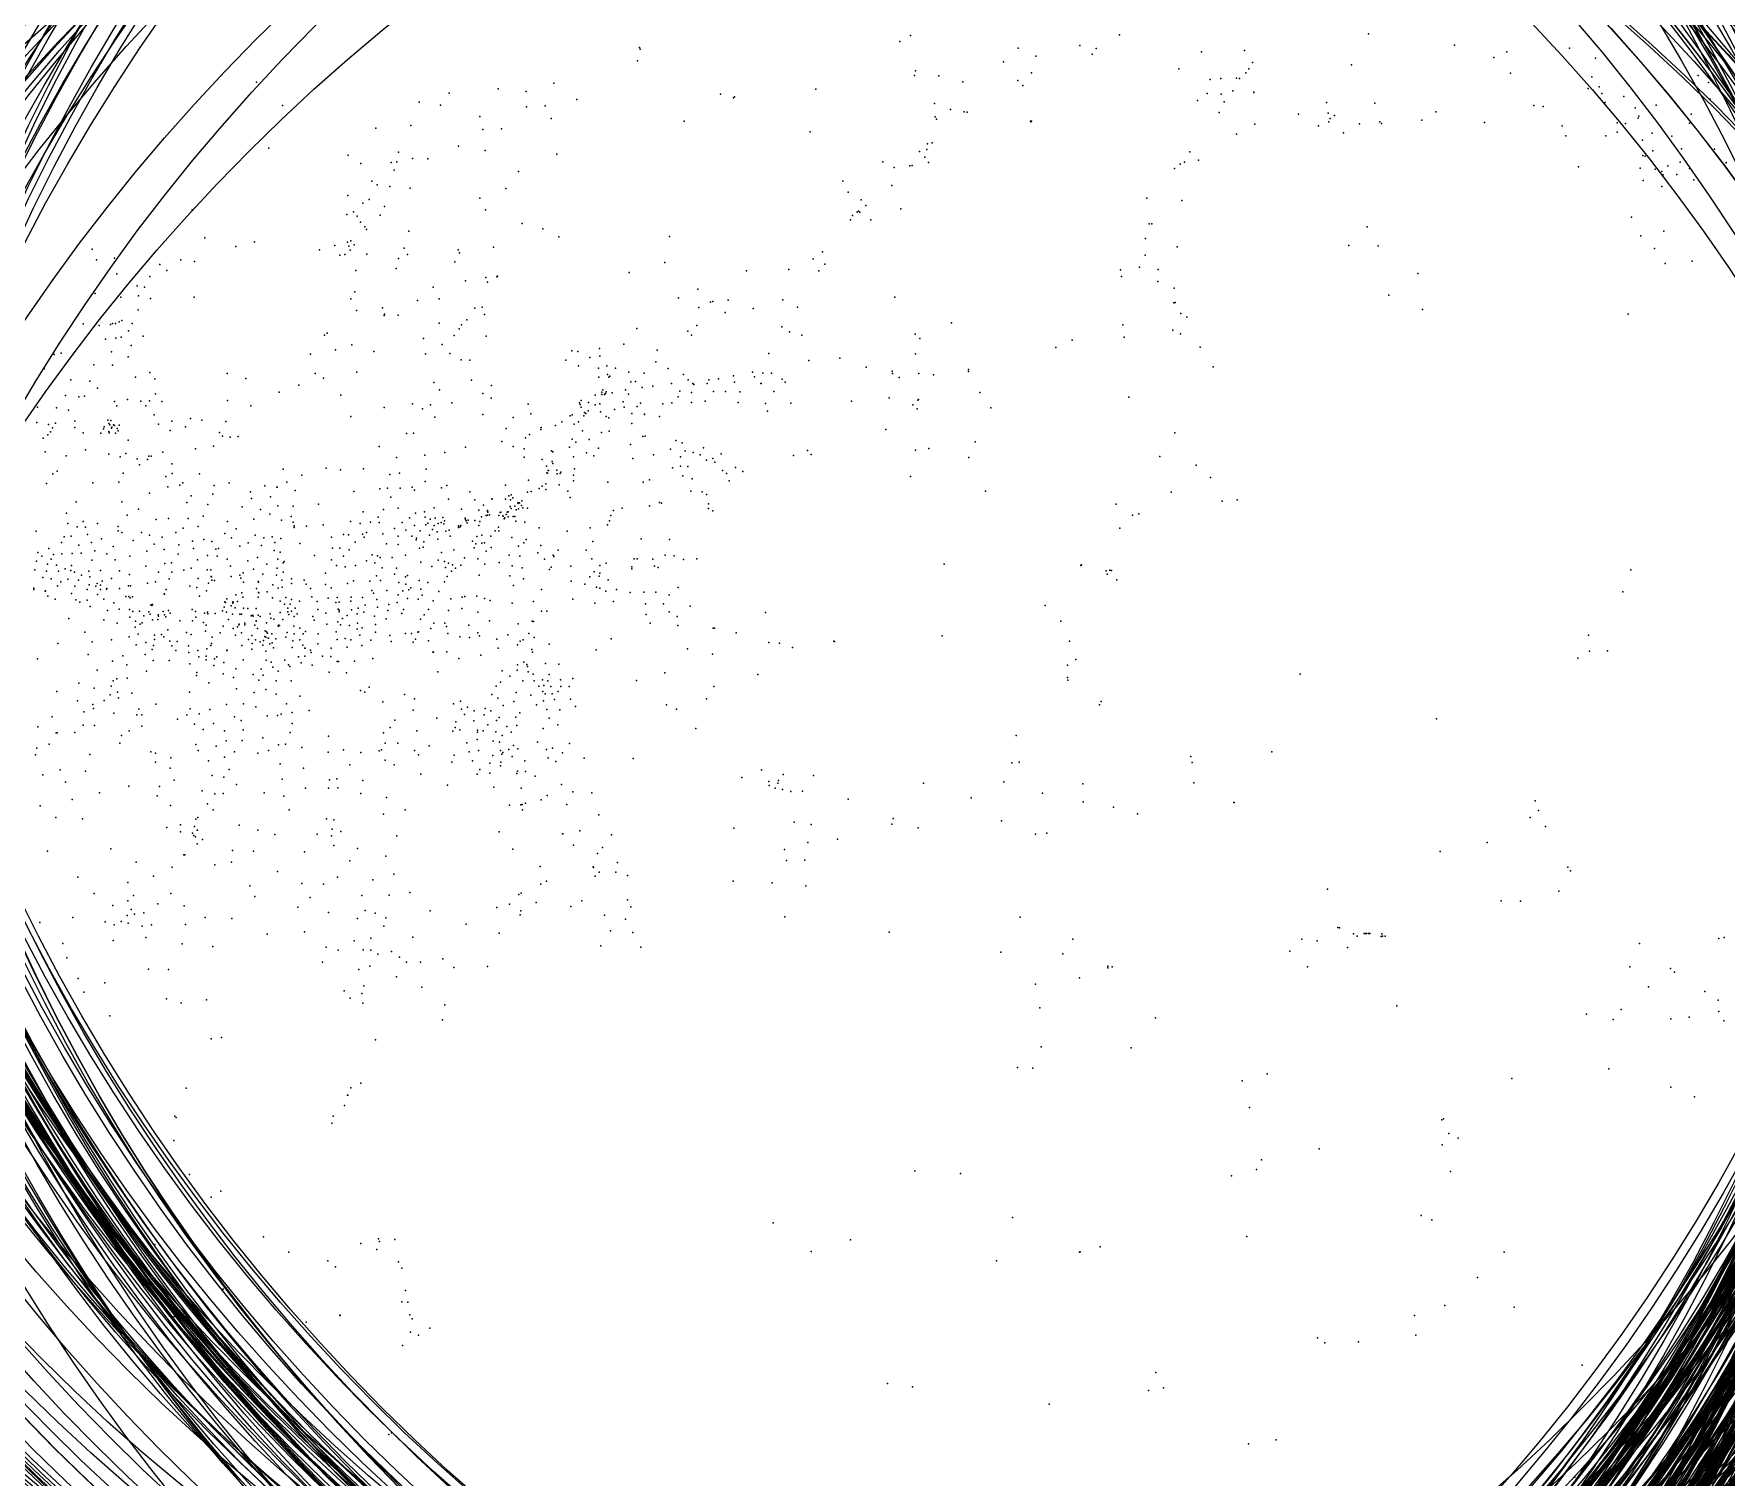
# Model space of a CAD drawing. Header units: inches. Extents: x 34.86 to 36.9, y 37.72 to 39.43.
# Drawn here: x 35.4264 to 35.8776, y 38.4952 to 38.8801 of the extents above; entities that cross this region are included whole.
import ezdxf

# ---------------------------------------------------------------- set-up
doc = ezdxf.new("R2010")
doc.units = ezdxf.units.IN
doc.header["$MEASUREMENT"] = 0
doc.header["$PDMODE"] = 96
doc.layers.add('TRAFOBINATIP', color=10, linetype='Continuous')

msp = doc.modelspace()

# ---------------------------------------------------------------- linework, layer by layer
at = {"layer": 'TRAFOBINATIP', "color": 1}
for p in [(35.65724, 38.87808), (35.66011, 38.87969), (35.73164, 38.87084), (35.8702, 38.86903), (35.69012, 38.86631), (35.85035, 38.86338), (35.87289, 38.86713), (35.84536, 38.86186), (35.85336, 38.8604), (35.66671, 38.85803), (35.66705, 38.85738), (35.75193, 38.85604), (35.85431, 38.85818), (35.8486, 38.85388), (35.85528, 38.85178), (35.85599, 38.84747), (35.85804, 38.8489), (35.85873, 38.844), (35.45462, 38.82867), (35.64412, 38.83051), (35.72451, 38.82949), (35.86099, 38.82749), (35.44308, 38.81982), (35.72266, 38.82108), (35.44955, 38.80994), (35.51976, 38.80498), (35.51984, 38.80536), (35.54394, 38.80693), (35.71678, 38.80255), (35.44968, 38.79927), (35.45154, 38.79401), (35.57697, 38.79095), (35.59552, 38.79092), (35.6483, 38.79123), (35.45346, 38.78855), (35.4573, 38.78978), (35.45865, 38.78814), (35.58505, 38.78987), (35.59639, 38.78686), (35.5996, 38.78925), (35.60209, 38.78689), (35.60595, 38.78684), (35.60637, 38.78786), (35.60894, 38.78813), (35.61291, 38.78896), (35.61319, 38.78723), (35.62024, 38.78687), (35.62028, 38.78684), (35.62072, 38.78967), (35.62308, 38.78963), (35.6259, 38.78804), (35.65531, 38.78958), (35.67555, 38.79063), (35.67561, 38.79007), (35.44791, 38.78208), (35.45131, 38.78263), (35.46048, 38.78211), (35.58348, 38.78195), (35.58417, 38.78522), (35.58854, 38.78581), (35.59142, 38.78621), (35.59818, 38.78336), (35.60169, 38.78448), (35.60537, 38.78221), (35.60762, 38.78473), (35.61081, 38.78478), (35.61464, 38.78465), (35.62372, 38.78474), (35.65447, 38.78304), (35.67857, 38.7845), (35.43562, 38.77976), (35.45622, 38.78089), (35.57306, 38.77829), (35.57319, 38.77912), (35.57351, 38.77885), (35.57418, 38.77957), (35.57742, 38.77935), (35.579, 38.77805), (35.57972, 38.77773), (35.58121, 38.77993), (35.5838, 38.78057), (35.58578, 38.77888), (35.58723, 38.78074), (35.58817, 38.78166), (35.58922, 38.77873), (35.59321, 38.77812), (35.59404, 38.7815), (35.59652, 38.78174), (35.60174, 38.78183), (35.61415, 38.78183), (35.42713, 38.77651), (35.43013, 38.77321), (35.43083, 38.77403), (35.43135, 38.77503), (35.43215, 38.77627), (35.4373, 38.77683), (35.4373, 38.77512), (35.44611, 38.77709), (35.44704, 38.77499), (35.44712, 38.77525), (35.44811, 38.77363), (35.44884, 38.77429), (35.45964, 38.77607), (35.5585, 38.77327), (35.56167, 38.77518), (35.57262, 38.77429), (35.57772, 38.77386), (35.5798, 38.77419), (35.42884, 38.77227), (35.46077, 38.76854), (35.46947, 38.76945), (35.55416, 38.77009), (35.55715, 38.76949), (35.56919, 38.76987), (35.56992, 38.77208), (35.57092, 38.77125), (35.57371, 38.76835), (35.57693, 38.76966), (35.5855, 38.77066), (35.59617, 38.76935), (35.60004, 38.76896), (35.60214, 38.76852), (35.6049, 38.76973), (35.45671, 38.7666), (35.45764, 38.76751), (35.46313, 38.76542), (35.55711, 38.76726), (35.56188, 38.76665), (35.56308, 38.7648), (35.56474, 38.76557), (35.5757, 38.76761), (35.58612, 38.76691), (35.59161, 38.76785), (35.59664, 38.76438), (35.5988, 38.76732), (35.59881, 38.76488), (35.60073, 38.76473), (35.604, 38.76785), (35.60572, 38.76648), (35.60742, 38.76687), (35.6096, 38.76811), (35.61346, 38.76447), (35.44206, 38.76042), (35.46152, 38.76211), (35.46605, 38.76035), (35.47446, 38.75971), (35.48798, 38.75961), (35.52387, 38.76295), (35.56316, 38.76303), (35.56329, 38.76296), (35.56352, 38.76367), (35.56362, 38.76367), (35.56578, 38.76377), (35.57027, 38.76097), (35.58881, 38.76057), (35.5994, 38.76228), (35.61002, 38.76372), (35.61106, 38.76292), (35.6118, 38.76091), (35.6154, 38.76344), (35.46713, 38.75519), (35.46833, 38.75695), (35.48415, 38.75795), (35.48437, 38.75621), (35.48944, 38.75665), (35.49117, 38.75921), (35.49128, 38.75922), (35.49602, 38.75831), (35.55894, 38.75804), (35.56287, 38.75861), (35.56878, 38.75817), (35.5694, 38.75648), (35.60151, 38.75814), (35.60461, 38.75799), (35.60576, 38.75724), (35.60626, 38.75481), (35.46231, 38.75091), (35.47151, 38.75147), (35.47279, 38.75465), (35.48498, 38.75067), (35.48932, 38.752), (35.49236, 38.75041), (35.49501, 38.75139), (35.49552, 38.75415), (35.5196, 38.75328), (35.52651, 38.75106), (35.52814, 38.75228), (35.53049, 38.75263), (35.53074, 38.75128), (35.53206, 38.75068), (35.53313, 38.75377), (35.53338, 38.75101), (35.53543, 38.75113), (35.54502, 38.75314), (35.55146, 38.75159), (35.5515, 38.75149), (35.55363, 38.75351), (35.55413, 38.75145), (35.55642, 38.75435), (35.60624, 38.75354), (35.715, 38.75472), (35.43444, 38.74595), (35.43545, 38.74958), (35.43631, 38.7462), (35.43789, 38.74862), (35.43947, 38.75012), (35.44068, 38.74659), (35.44883, 38.74755), (35.44982, 38.74712), (35.4551, 38.74715), (35.46061, 38.74594), (35.46419, 38.74714), (35.46619, 38.7483), (35.47014, 38.74875), (35.47733, 38.74685), (35.47903, 38.74577), (35.4803, 38.74813), (35.48538, 38.74642), (35.48988, 38.74601), (35.4958, 38.74847), (35.50348, 38.74916), (35.5057, 38.74593), (35.51615, 38.74989), (35.51841, 38.74984), (35.52458, 38.74981), (35.52556, 38.74774), (35.52718, 38.74616), (35.52934, 38.74761), (35.53088, 38.74915), (35.5319, 38.74648), (35.53267, 38.74791), (35.53307, 38.74901), (35.53391, 38.74729), (35.53418, 38.74951), (35.53501, 38.74981), (35.5357, 38.74946), (35.53588, 38.75022), (35.53618, 38.74747), (35.53709, 38.74776), (35.53736, 38.74617), (35.53958, 38.74846), (35.54526, 38.75004), (35.54582, 38.74642), (35.55729, 38.74994), (35.42744, 38.74178), (35.43369, 38.74449), (35.4338, 38.74149), (35.43658, 38.74157), (35.43833, 38.74373), (35.43894, 38.74167), (35.44176, 38.74444), (35.4426, 38.74224), (35.44444, 38.74549), (35.44584, 38.74142), (35.45647, 38.74213), (35.4584, 38.74406), (35.46109, 38.74265), (35.4648, 38.74134), (35.46499, 38.74382), (35.46864, 38.74484), (35.46891, 38.74284), (35.47167, 38.74528), (35.47385, 38.74474), (35.48348, 38.7444), (35.48703, 38.74365), (35.49042, 38.74236), (35.49064, 38.74445), (35.49201, 38.74194), (35.50601, 38.74294), (35.51207, 38.7446), (35.52347, 38.74393), (35.52828, 38.74521), (35.52844, 38.74567), (35.53836, 38.74254), (35.54379, 38.74307), (35.54656, 38.74438), (35.54698, 38.7422), (35.557, 38.74443), (35.55767, 38.74527), (35.56159, 38.74369), (35.57544, 38.74476), (35.58828, 38.74549), (35.42706, 38.73953), (35.42849, 38.74086), (35.42999, 38.73871), (35.43095, 38.74003), (35.43237, 38.73844), (35.43296, 38.73682), (35.43471, 38.73745), (35.43618, 38.73702), (35.43636, 38.73834), (35.44103, 38.73682), (35.44417, 38.73699), (35.44804, 38.7399), (35.44918, 38.73695), (35.46311, 38.73908), (35.46633, 38.7371), (35.46832, 38.73762), (35.47004, 38.73984), (35.47264, 38.74101), (35.47354, 38.73721), (35.47793, 38.74008), (35.48338, 38.73957), (35.48598, 38.74046), (35.49128, 38.7376), (35.49145, 38.74003), (35.5012, 38.74101), (35.50705, 38.73837), (35.50897, 38.74082), (35.50941, 38.73796), (35.51506, 38.73962), (35.5173, 38.73902), (35.51873, 38.74046), (35.51921, 38.73774), (35.53587, 38.73944), (35.53616, 38.73785), (35.53881, 38.73763), (35.54118, 38.7404), (35.54666, 38.73873), (35.55388, 38.73826), (35.55658, 38.73777), (35.56958, 38.73816), (35.57518, 38.74013), (35.57728, 38.73833), (35.71327, 38.73707), (35.431, 38.73475), (35.43353, 38.73403), (35.4354, 38.73473), (35.43718, 38.73661), (35.43732, 38.7328), (35.4383, 38.7344), (35.43904, 38.73581), (35.44114, 38.73316), (35.44127, 38.73533), (35.44291, 38.73283), (35.44321, 38.73359), (35.44411, 38.73312), (35.4446, 38.73419), (35.44709, 38.73485), (35.45157, 38.73294), (35.45881, 38.73402), (35.45959, 38.73655), (35.46317, 38.73654), (35.46979, 38.7325), (35.47018, 38.73484), (35.47297, 38.73362), (35.47367, 38.73543), (35.47371, 38.73537), (35.47376, 38.73531), (35.47378, 38.73442), (35.47895, 38.73538), (35.48156, 38.73495), (35.48231, 38.73392), (35.48627, 38.7339), (35.48744, 38.73608), (35.4901, 38.73317), (35.49104, 38.73578), (35.49153, 38.73226), (35.49252, 38.73446), (35.49257, 38.73253), (35.49286, 38.73661), (35.49848, 38.73443), (35.49897, 38.73334), (35.5041, 38.7333), (35.50413, 38.73632), (35.50567, 38.7324), (35.51004, 38.73351), (35.51159, 38.73427), (35.51595, 38.7342), (35.5177, 38.73562), (35.5188, 38.73434), (35.52256, 38.73605), (35.52369, 38.73379), (35.52544, 38.7353), (35.52553, 38.73341), (35.52604, 38.73566), (35.52689, 38.73241), (35.53145, 38.73385), (35.53586, 38.73402), (35.53658, 38.73545), (35.55325, 38.73555), (35.57709, 38.73554), (35.57948, 38.73455), (35.71514, 38.73453), (35.42941, 38.73148), (35.43637, 38.73088), (35.44062, 38.73194), (35.44332, 38.7306), (35.44502, 38.72934), (35.44583, 38.73219), (35.44771, 38.72835), (35.45204, 38.72976), (35.46111, 38.73079), (35.46116, 38.73072), (35.46161, 38.73198), (35.47049, 38.73015), (35.47243, 38.73157), (35.47728, 38.72864), (35.47783, 38.72945), (35.47941, 38.72869), (35.47947, 38.72856), (35.48024, 38.73056), (35.4818, 38.73104), (35.48618, 38.72988), (35.48629, 38.73113), (35.48636, 38.73109), (35.48859, 38.73131), (35.49002, 38.7297), (35.49208, 38.72887), (35.49322, 38.72807), (35.49351, 38.72977), (35.49471, 38.72806), (35.49509, 38.72932), (35.49716, 38.72884), (35.5001, 38.73218), (35.50049, 38.72999), (35.50194, 38.72875), (35.50487, 38.72962), (35.50723, 38.72982), (35.5078, 38.72858), (35.51088, 38.72884), (35.51102, 38.72988), (35.51401, 38.72984), (35.51469, 38.72776), (35.51651, 38.73172), (35.5169, 38.73101), (35.5178, 38.72928), (35.52053, 38.73169), (35.52105, 38.72792), (35.5232, 38.72852), (35.52355, 38.73054), (35.52479, 38.7316), (35.52604, 38.72954), (35.52638, 38.7319), (35.52888, 38.72934), (35.52952, 38.73203), (35.52988, 38.73044), (35.5328, 38.7289), (35.53431, 38.73141), (35.54061, 38.72989), (35.5465, 38.72957), (35.57887, 38.7315), (35.44907, 38.72671), (35.45183, 38.72664), (35.45193, 38.72455), (35.45277, 38.72608), (35.45348, 38.72353), (35.45457, 38.72617), (35.45567, 38.72492), (35.45704, 38.72598), (35.45741, 38.72534), (35.45942, 38.72398), (35.46122, 38.72521), (35.46855, 38.72662), (35.46864, 38.72358), (35.46945, 38.72609), (35.46957, 38.72453), (35.47186, 38.72562), (35.47268, 38.72593), (35.47273, 38.72542), (35.47474, 38.72558), (35.4767, 38.72629), (35.4771, 38.72723), (35.47826, 38.72391), (35.47901, 38.72757), (35.47931, 38.72541), (35.48175, 38.72539), (35.48224, 38.72697), (35.48339, 38.72691), (35.48434, 38.72489), (35.48562, 38.72686), (35.48564, 38.72352), (35.48566, 38.72357), (35.48568, 38.72358), (35.48615, 38.72513), (35.48673, 38.72474), (35.48935, 38.72549), (35.48957, 38.72434), (35.49035, 38.72402), (35.49204, 38.7258), (35.49273, 38.72397), (35.49406, 38.72698), (35.49409, 38.72601), (35.49431, 38.72527), (35.49506, 38.72619), (35.49575, 38.72472), (35.49604, 38.72696), (35.49658, 38.7255), (35.50072, 38.72473), (35.50109, 38.72374), (35.50206, 38.72662), (35.50423, 38.72567), (35.50741, 38.72333), (35.50751, 38.72672), (35.50774, 38.72599), (35.50781, 38.72645), (35.50863, 38.72421), (35.51104, 38.72654), (35.51258, 38.72547), (35.51285, 38.72693), (35.51433, 38.72592), (35.5172, 38.72481), (35.51804, 38.72723), (35.52078, 38.72633), (35.52446, 38.72552), (35.52493, 38.72661), (35.52946, 38.72403), (35.53044, 38.72519), (35.53156, 38.72657), (35.53697, 38.72636), (35.54786, 38.72363), (35.55924, 38.72354), (35.44862, 38.723), (35.45177, 38.71929), (35.45419, 38.72003), (35.4604, 38.71994), (35.46106, 38.71935), (35.46211, 38.72117), (35.46707, 38.72048), (35.46828, 38.71998), (35.47164, 38.72314), (35.47209, 38.72087), (35.4723, 38.72241), (35.47393, 38.71923), (35.47606, 38.72042), (35.47686, 38.72221), (35.47954, 38.72159), (35.4801, 38.71976), (35.48063, 38.72197), (35.48112, 38.72268), (35.48263, 38.723), (35.48453, 38.71969), (35.48529, 38.72245), (35.48602, 38.72151), (35.48801, 38.72089), (35.48826, 38.71925), (35.48841, 38.72305), (35.48843, 38.72303), (35.48843, 38.72064), (35.48888, 38.71899), (35.4889, 38.71898), (35.48979, 38.7201), (35.4909, 38.71881), (35.49157, 38.72245), (35.49185, 38.72231), (35.49351, 38.71923), (35.49393, 38.72048), (35.49569, 38.72213), (35.49576, 38.72011), (35.49733, 38.72168), (35.49815, 38.72016), (35.49877, 38.72076), (35.5022, 38.72014), (35.50453, 38.72269), (35.50699, 38.72065), (35.50809, 38.72254), (35.50942, 38.7189), (35.51051, 38.72236), (35.51254, 38.72136), (35.5127, 38.72297), (35.51332, 38.7198), (35.51393, 38.72173), (35.51745, 38.72264), (35.51747, 38.72053), (35.52874, 38.72053), (35.53304, 38.72301), (35.53638, 38.72212), (35.53679, 38.72017), (35.53996, 38.71933), (35.54516, 38.71963), (35.54986, 38.71869), (35.55835, 38.72018), (35.60789, 38.72168), (35.61367, 38.72036), (35.66854, 38.71956), (35.45005, 38.71425), (35.45361, 38.71715), (35.45623, 38.71785), (35.45794, 38.71592), (35.45826, 38.71705), (35.46316, 38.71691), (35.4646, 38.7181), (35.46773, 38.71517), (35.4701, 38.71571), (35.47234, 38.71419), (35.47373, 38.71754), (35.47789, 38.71576), (35.48178, 38.71702), (35.48362, 38.71859), (35.48448, 38.71604), (35.48462, 38.71756), (35.48548, 38.7185), (35.48758, 38.71836), (35.4882, 38.71549), (35.48992, 38.7177), (35.4903, 38.71638), (35.49527, 38.71646), (35.49541, 38.71827), (35.49726, 38.71849), (35.49863, 38.71629), (35.49874, 38.71629), (35.50017, 38.71577), (35.50027, 38.71512), (35.50212, 38.7175), (35.50565, 38.71631), (35.50722, 38.71865), (35.51086, 38.7185), (35.51384, 38.71705), (35.51626, 38.71842), (35.52166, 38.71805), (35.52754, 38.71794), (35.53277, 38.71521), (35.53284, 38.71524), (35.53292, 38.71527), (35.55537, 38.71721), (35.55608, 38.71817), (35.55934, 38.71526), (35.56379, 38.71733), (35.60062, 38.71609), (35.62517, 38.71763), (35.44736, 38.71285), (35.45115, 38.71188), (35.45643, 38.71015), (35.45814, 38.71302), (35.4624, 38.71297), (35.46796, 38.7121), (35.47037, 38.71398), (35.47228, 38.7132), (35.47457, 38.71349), (35.47513, 38.71401), (35.47704, 38.71251), (35.4802, 38.71079), (35.48699, 38.71067), (35.48962, 38.71261), (35.49008, 38.71122), (35.49149, 38.71016), (35.49332, 38.7131), (35.49428, 38.71186), (35.49466, 38.71139), (35.49695, 38.71401), (35.49761, 38.71243), (35.50058, 38.71181), (35.50514, 38.70987), (35.50726, 38.71274), (35.50969, 38.70975), (35.55127, 38.71029), (35.55527, 38.71041), (35.55781, 38.71194), (35.55819, 38.70998), (35.56279, 38.71221), (35.56633, 38.71208), (35.43834, 38.70694), (35.44694, 38.70616), (35.44747, 38.7076), (35.45127, 38.70826), (35.47957, 38.70852), (35.48487, 38.70928), (35.48636, 38.70773), (35.48747, 38.70907), (35.49101, 38.70756), (35.49498, 38.70756), (35.54965, 38.70616), (35.55077, 38.70724), (35.55331, 38.70882), (35.55676, 38.70757), (35.55955, 38.70937), (35.55974, 38.70761), (35.56102, 38.70618), (35.56202, 38.7079), (35.56239, 38.70635), (35.56344, 38.70761), (35.56381, 38.70931), (35.56422, 38.70608), (35.56677, 38.70789), (35.56685, 38.70605), (35.56907, 38.70606), (35.5701, 38.70821), (35.438, 38.70224), (35.44207, 38.70126), (35.44512, 38.70236), (35.45252, 38.70429), (35.46789, 38.70461), (35.47771, 38.7013), (35.48228, 38.70148), (35.491, 38.70405), (35.49375, 38.70146), (35.51344, 38.70498), (35.51939, 38.70203), (35.52786, 38.7028), (35.53823, 38.70149), (35.54011, 38.70215), (35.5485, 38.70393), (35.55012, 38.703), (35.55151, 38.70097), (35.55438, 38.70204), (35.55499, 38.70449), (35.55885, 38.70373), (35.56044, 38.70122), (35.56206, 38.70477), (35.56225, 38.70229), (35.56273, 38.70414), (35.56457, 38.70414), (35.5652, 38.70257), (35.56614, 38.70474), (35.56943, 38.70268), (35.5708, 38.70074), (35.59504, 38.70121), (35.60571, 38.70275), (35.71056, 38.70122), (35.71093, 38.70211), (35.43968, 38.69931), (35.4423, 38.7002), (35.44772, 38.69901), (35.45436, 38.70002), (35.46467, 38.69734), (35.46719, 38.69854), (35.46803, 38.70012), (35.47048, 38.69879), (35.47331, 38.69992), (35.47428, 38.69617), (35.47989, 38.69802), (35.48162, 38.69705), (35.48858, 38.6983), (35.49133, 38.69833), (35.4952, 38.69918), (35.49523, 38.69622), (35.52266, 38.69708), (35.52749, 38.69978), (35.53383, 38.69764), (35.53887, 38.69665), (35.54117, 38.69863), (35.54367, 38.69695), (35.54379, 38.69957), (35.54646, 38.69849), (35.54674, 38.70018), (35.54822, 38.6996), (35.54973, 38.69705), (35.55043, 38.69779), (35.55487, 38.6979), (35.55595, 38.69905), (35.56318, 38.69999), (35.56374, 38.69764), (35.56662, 38.69984), (35.43732, 38.69384), (35.43953, 38.69573), (35.46917, 38.69608), (35.47148, 38.69458), (35.47717, 38.69425), (35.47768, 38.69161), (35.48187, 38.69172), (35.48215, 38.69449), (35.48746, 38.69238), (35.49473, 38.69382), (35.51964, 38.69374), (35.52853, 38.6943), (35.53871, 38.69519), (35.53998, 38.69449), (35.54463, 38.69393), (35.54469, 38.69448), (35.54615, 38.69424), (35.54955, 38.69402), (35.55123, 38.693), (35.55251, 38.69538), (35.55365, 38.69393), (35.56214, 38.69491), (35.60286, 38.69489), (35.46956, 38.69063), (35.47014, 38.68901), (35.47499, 38.69019), (35.47723, 38.6872), (35.47988, 38.6887), (35.48894, 38.68904), (35.49164, 38.69049), (35.49781, 38.6898), (35.51842, 38.68894), (35.51909, 38.68923), (35.52, 38.69098), (35.5418, 38.69104), (35.54246, 38.68869), (35.54494, 38.68898), (35.54874, 38.68768), (35.54884, 38.69154), (35.55055, 38.69127), (35.55303, 38.68928), (35.55392, 38.68745), (35.56304, 38.68924), (35.5692, 38.69085), (35.73486, 38.68743), (35.47292, 38.68629), (35.47841, 38.68398), (35.52245, 38.68519), (35.54329, 38.68629), (35.54457, 38.68268), (35.5453, 38.68399), (35.54798, 38.68301), (35.54799, 38.6856), (35.5508, 38.68491), (35.55726, 38.68625), (35.56551, 38.68609), (35.6204, 38.68388), (35.47122, 38.67824), (35.47391, 38.68233), (35.47705, 38.6819), (35.62602, 38.67862), (35.63133, 38.67813), (35.63424, 38.68234), (35.70605, 38.68009), (35.47264, 38.67482), (35.4746, 38.67747), (35.47688, 38.67751), (35.5575, 38.67499), (35.56167, 38.67586), (35.5685, 38.67464), (35.57009, 38.67802), (35.47416, 38.67316), (35.46947, 38.66602), (35.48612, 38.66781), (35.56731, 38.66676), (35.56738, 38.66675), (35.46638, 38.66123), (35.46658, 38.66121), (35.47905, 38.65921), (35.58158, 38.65655), (35.51677, 38.65449), (35.56155, 38.65333), (35.44246, 38.65086), (35.44739, 38.64765), (35.45138, 38.6489), (35.46286, 38.6509), (35.55319, 38.64807), (35.58464, 38.64917), (35.44534, 38.64333), (35.45121, 38.64497), (35.45771, 38.64255), (35.51738, 38.64562), (35.68936, 38.64456), (35.76859, 38.63827), (35.77449, 38.64171), (35.78153, 38.64019), (35.78235, 38.64017), (35.43517, 38.63374), (35.51624, 38.63578), (35.70071, 38.63483), (35.51597, 38.63154), (35.52304, 38.6287), (35.53837, 38.63118), (35.76599, 38.63131), (35.5138, 38.62422), (35.51409, 38.62167), (35.86778, 38.61788), (35.47365, 38.61212), (35.51745, 38.61183), (35.75526, 38.60283), (35.46695, 38.59899), (35.5109, 38.59906), (35.46428, 38.59111), (35.50582, 38.58967), (35.46369, 38.58504), (35.46784, 38.57597), (35.8041, 38.57671), (35.47364, 38.56987), (35.47368, 38.56988), (35.47625, 38.57149), (35.45862, 38.55727), (35.51358, 38.55751), (35.5185, 38.55807), (35.52264, 38.55863), (35.49432, 38.55527), (35.50478, 38.5529), (35.50479, 38.55289), (35.50683, 38.55132), (35.47678, 38.54538), (35.47684, 38.54539), (35.52547, 38.54502), (35.52446, 38.54199), (35.52659, 38.5385), (35.46381, 38.53806), (35.49895, 38.53659), (35.52679, 38.5339), (35.52464, 38.53036), (35.52102, 38.50665), (35.52174, 38.50702)]:
    msp.add_point(p, dxfattribs=at)
at = {"layer": 'TRAFOBINATIP', "color": 5}
for p in [(35.70525, 38.87698), (35.71583, 38.87983), (35.78223, 38.88013), (35.80518, 38.87712), (35.58736, 38.87292), (35.58785, 38.87651), (35.58803, 38.87603), (35.68489, 38.8727), (35.68882, 38.87633), (35.69359, 38.87415), (35.70854, 38.87473), (35.70965, 38.87625), (35.73775, 38.87537), (35.74916, 38.87566), (35.75131, 38.8725), (35.81566, 38.87381), (35.66122, 38.86905), (35.66767, 38.86892), (35.68875, 38.86772), (35.69238, 38.86974), (35.74004, 38.86799), (35.74284, 38.86822), (35.74708, 38.86827), (35.74782, 38.86819), (35.74954, 38.8697), (35.75038, 38.87079), (35.77773, 38.87185), (35.82014, 38.86967), (35.84178, 38.86864), (35.48572, 38.86725), (35.53715, 38.86428), (35.55016, 38.86547), (35.55766, 38.86474), (35.56505, 38.86694), (35.60949, 38.86402), (35.61323, 38.86337), (35.63486, 38.86535), (35.67405, 38.86734), (35.73922, 38.86424), (35.74296, 38.86402), (35.74604, 38.86491), (35.75164, 38.86454), (35.75171, 38.86445), (35.84082, 38.86553), (35.84373, 38.86602), (35.84449, 38.86418), (35.86906, 38.86695), (35.49265, 38.861), (35.52911, 38.86188), (35.53484, 38.86112), (35.55775, 38.86066), (35.56272, 38.86097), (35.57111, 38.86259), (35.61297, 38.86306), (35.66652, 38.86154), (35.67077, 38.85999), (35.67526, 38.85928), (35.73666, 38.86235), (35.74247, 38.85916), (35.7438, 38.86202), (35.76363, 38.85874), (35.77108, 38.8618), (35.77151, 38.85896), (35.78398, 38.86164), (35.80025, 38.85932), (35.82632, 38.86105), (35.85892, 38.86108), (35.86826, 38.85869), (35.87339, 38.86271), (35.51754, 38.85501), (35.52685, 38.85571), (35.5453, 38.85807), (35.54611, 38.85458), (35.55102, 38.85481), (35.56429, 38.85759), (35.59974, 38.85684), (35.69211, 38.85681), (35.69222, 38.85667), (35.69237, 38.85687), (35.77167, 38.8567), (35.77206, 38.85751), (35.78526, 38.85663), (35.78573, 38.85626), (35.7965, 38.85712), (35.81323, 38.85646), (35.83393, 38.8556), (35.84859, 38.85637), (35.85077, 38.85624), (35.85413, 38.85768), (35.86786, 38.85635), (35.48906, 38.8496), (35.5396, 38.85017), (35.63338, 38.854), (35.66462, 38.85079), (35.6659, 38.85104), (35.74707, 38.85339), (35.77558, 38.85369), (35.83488, 38.8529), (35.84555, 38.85294), (35.85794, 38.85366), (35.86315, 38.85288), (35.51022, 38.84775), (35.51359, 38.84558), (35.52166, 38.84581), (35.52313, 38.84599), (35.52363, 38.84859), (35.52735, 38.84692), (35.53141, 38.84678), (35.54668, 38.84902), (35.56578, 38.84803), (35.65277, 38.84598), (35.66059, 38.84503), (35.66254, 38.84871), (35.66392, 38.84722), (35.66444, 38.84929), (35.66492, 38.8458), (35.73201, 38.84537), (35.73323, 38.84594), (35.73459, 38.84864), (35.73694, 38.84645), (35.85539, 38.8477), (35.86538, 38.84592), (35.86568, 38.84944), (35.87761, 38.8457), (35.5165, 38.84083), (35.52241, 38.84377), (35.55561, 38.84344), (35.64204, 38.84086), (35.65576, 38.84451), (35.65998, 38.84497), (35.73053, 38.84422), (35.83824, 38.84466), (35.85471, 38.84432), (35.85552, 38.84102), (35.86204, 38.84492), (35.86446, 38.84262), (35.86785, 38.84418), (35.86902, 38.84121), (35.51005, 38.83701), (35.5179, 38.83987), (35.52133, 38.8394), (35.52675, 38.83896), (35.54527, 38.8363), (35.5522, 38.83886), (35.64351, 38.83789), (35.65518, 38.83965), (35.72318, 38.83631), (35.86051, 38.83945), (35.46855, 38.83316), (35.50978, 38.83198), (35.51161, 38.8327), (35.51409, 38.83495), (35.51576, 38.83599), (35.5187, 38.83179), (35.51989, 38.83409), (35.54683, 38.83319), (35.64463, 38.83172), (35.64593, 38.83259), (35.64628, 38.83283), (35.64695, 38.83582), (35.64825, 38.83433), (35.65753, 38.83345), (35.73251, 38.83566), (35.51262, 38.83147), (35.51345, 38.82992), (35.51464, 38.82865), (35.51504, 38.82791), (35.52635, 38.82748), (35.5566, 38.82953), (35.56212, 38.82811), (35.64959, 38.83057), (35.72379, 38.82946), (35.78192, 38.82864), (35.85242, 38.8312), (35.47196, 38.8257), (35.48019, 38.82343), (35.48522, 38.82464), (35.50256, 38.82256), (35.50664, 38.82367), (35.51002, 38.82458), (35.51031, 38.82354), (35.51088, 38.82495), (35.51175, 38.82382), (35.52508, 38.82298), (35.53953, 38.82253), (35.54895, 38.8232), (35.56635, 38.82602), (35.59588, 38.8261), (35.7228, 38.82558), (35.7312, 38.82333), (35.777, 38.82372), (35.7848, 38.82361), (35.85486, 38.82622), (35.85849, 38.82285), (35.44786, 38.82033), (35.46558, 38.81984), (35.46918, 38.81943), (35.50799, 38.82109), (35.5093, 38.82132), (35.51072, 38.82241), (35.51513, 38.82135), (35.52603, 38.82126), (35.53864, 38.81933), (35.5399, 38.8217), (35.59464, 38.81919), (35.63414, 38.82015), (35.63668, 38.82197), (35.63732, 38.81869), (35.86132, 38.81892), (35.86854, 38.81947), (35.44849, 38.81612), (35.45726, 38.81544), (35.51219, 38.81701), (35.52297, 38.81758), (35.54148, 38.81425), (35.54691, 38.81519), (35.54733, 38.81388), (35.54997, 38.81547), (35.58511, 38.81647), (35.61643, 38.81691), (35.62768, 38.81725), (35.63564, 38.81695), (35.71614, 38.81719), (35.71636, 38.81539), (35.72118, 38.81791), (35.72607, 38.8141), (35.72617, 38.8173), (35.79541, 38.81624), (35.44268, 38.81089), (35.45388, 38.8129), (35.45426, 38.81028), (35.45584, 38.81255), (35.45749, 38.80958), (35.46915, 38.80989), (35.51088, 38.80946), (35.51192, 38.81136), (35.52862, 38.80906), (35.53448, 38.80943), (35.59825, 38.80971), (35.60341, 38.81207), (35.61155, 38.80913), (35.62606, 38.80918), (35.65594, 38.80992), (35.73044, 38.81231), (35.78772, 38.81041), (35.43811, 38.80502), (35.45422, 38.80655), (35.5124, 38.80632), (35.51932, 38.80708), (35.52351, 38.80513), (35.54588, 38.80722), (35.54652, 38.80526), (35.60365, 38.80711), (35.60676, 38.80861), (35.60744, 38.80876), (35.61067, 38.80578), (35.61821, 38.80689), (35.62996, 38.8072), (35.73223, 38.80557), (35.73381, 38.8046), (35.79666, 38.80662), (35.8515, 38.80537), (35.43949, 38.80279), (35.44378, 38.80236), (35.44681, 38.80264), (35.44734, 38.80285), (35.44812, 38.80287), (35.44911, 38.8033), (35.4516, 38.80092), (35.45262, 38.80291), (35.50457, 38.80027), (35.53441, 38.80294), (35.53974, 38.80146), (35.54039, 38.80255), (35.54183, 38.80382), (35.58717, 38.80155), (35.60076, 38.80086), (35.60317, 38.80239), (35.62578, 38.80202), (35.62789, 38.80068), (35.66134, 38.80007), (35.67109, 38.80303), (35.7301, 38.80108), (35.73212, 38.80014), (35.44549, 38.79874), (35.44823, 38.79898), (35.4523, 38.79706), (35.4555, 38.79954), (35.50387, 38.79973), (35.50679, 38.79584), (35.51115, 38.79717), (35.51699, 38.79542), (35.53028, 38.79884), (35.53524, 38.7973), (35.53845, 38.79967), (35.54695, 38.79948), (35.56983, 38.79559), (35.58369, 38.79737), (35.59254, 38.79577), (35.60175, 38.79979), (35.63117, 38.7998), (35.66258, 38.79889), (35.69888, 38.79645), (35.70324, 38.79844), (35.71713, 38.7992), (35.7374, 38.7966), (35.43175, 38.79466), (35.43367, 38.79501), (35.44232, 38.79187), (35.44709, 38.79533), (35.44734, 38.79177), (35.50013, 38.79473), (35.53084, 38.79482), (35.5373, 38.79484), (35.54028, 38.79317), (35.54266, 38.79312), (35.56822, 38.79308), (35.5714, 38.79538), (35.57458, 38.79384), (35.57727, 38.79415), (35.59226, 38.79266), (35.62233, 38.79487), (35.63298, 38.79303), (35.64132, 38.79367), (35.66148, 38.79475), (35.74084, 38.79136), (35.42907, 38.79075), (35.43618, 38.78788), (35.44125, 38.7875), (35.47792, 38.78958), (35.49699, 38.78645), (35.50141, 38.78953), (35.50359, 38.78828), (35.51245, 38.78988), (35.53301, 38.78718), (35.54305, 38.78775), (35.54836, 38.78637), (35.577, 38.78856), (35.58913, 38.78963), (35.60086, 38.78782), (35.60235, 38.78666), (35.60235, 38.78666), (35.61795, 38.78988), (35.61853, 38.78866), (35.62669, 38.7872), (35.65709, 38.78852), (35.66238, 38.78953), (35.66623, 38.78917), (35.43476, 38.78371), (35.43839, 38.78331), (35.43986, 38.78352), (35.44335, 38.78568), (35.4549, 38.78219), (35.45723, 38.78225), (35.45879, 38.7841), (35.47799, 38.78236), (35.49175, 38.78453), (35.50821, 38.78378), (35.5345, 38.78515), (35.54609, 38.78421), (35.54827, 38.78297), (35.57604, 38.78374), (35.57779, 38.78461), (35.57786, 38.78394), (35.57811, 38.78522), (35.57855, 38.78394), (35.57881, 38.7842), (35.57897, 38.78469), (35.58053, 38.78442), (35.58496, 38.784), (35.5986, 38.78481), (35.64438, 38.78213), (35.66209, 38.78243), (35.6623, 38.78261), (35.71837, 38.78324), (35.42737, 38.7806), (35.43236, 38.78041), (35.44847, 38.78095), (35.45847, 38.77856), (35.46813, 38.77757), (35.48425, 38.78092), (35.51091, 38.77806), (35.51979, 38.7805), (35.52733, 38.78143), (35.52996, 38.78009), (35.53779, 38.78173), (35.54607, 38.7786), (35.55415, 38.77781), (35.55814, 38.78134), (35.55889, 38.77879), (35.57208, 38.78131), (35.57422, 38.78183), (35.57725, 38.78147), (35.58922, 38.77861), (35.6215, 38.78158), (35.62198, 38.77952), (35.62821, 38.78166), (35.66074, 38.78117), (35.68153, 38.78042), (35.43031, 38.77594), (35.44489, 38.7748), (35.44513, 38.77534), (35.44632, 38.77621), (35.4464, 38.77411), (35.44643, 38.77369), (35.4469, 38.77699), (35.44761, 38.77585), (35.44787, 38.77569), (35.44862, 38.77491), (35.4491, 38.77574), (35.46268, 38.77433), (35.46313, 38.77682), (35.46682, 38.7753), (35.47119, 38.7771), (35.47754, 38.77674), (35.52577, 38.77356), (35.52757, 38.77367), (35.55235, 38.77484), (35.56157, 38.77463), (35.56543, 38.77566), (35.56716, 38.77666), (35.57045, 38.776), (35.57156, 38.77666), (35.58581, 38.7762), (35.58938, 38.77282), (35.65357, 38.77462), (35.73062, 38.77376), (35.42934, 38.76867), (35.44017, 38.76918), (35.45153, 38.77175), (35.47424, 38.77019), (35.5184, 38.77005), (35.53594, 38.76848), (35.54143, 38.76991), (35.55112, 38.77138), (35.55743, 38.77239), (35.56474, 38.7687), (35.57447, 38.77194), (35.58877, 38.77271), (35.5992, 38.7711), (35.63268, 38.76902), (35.66146, 38.76912), (35.66504, 38.76959), (35.67738, 38.77129), (35.43501, 38.76756), (35.44638, 38.76806), (35.4494, 38.7673), (35.45085, 38.76823), (35.45387, 38.76675), (35.45452, 38.76522), (35.45702, 38.76746), (35.49287, 38.76404), (35.50428, 38.76432), (35.50816, 38.76388), (35.51424, 38.76416), (35.52306, 38.76714), (35.53064, 38.76773), (35.53101, 38.764), (35.57023, 38.76736), (35.5705, 38.76411), (35.6289, 38.76767), (35.6336, 38.76791), (35.67572, 38.76713), (35.72657, 38.76743), (35.73629, 38.76509), (35.42969, 38.76022), (35.43146, 38.76275), (35.43254, 38.76346), (35.449, 38.76054), (35.45021, 38.76294), (35.46211, 38.75932), (35.46327, 38.76286), (35.4653, 38.75978), (35.47054, 38.76276), (35.47844, 38.76037), (35.49385, 38.76058), (35.49783, 38.76246), (35.52127, 38.76264), (35.53068, 38.76077), (35.53647, 38.75966), (35.55212, 38.75979), (35.55216, 38.75973), (35.55827, 38.76114), (35.56286, 38.76014), (35.56589, 38.76279), (35.56644, 38.75982), (35.56669, 38.7629), (35.5669, 38.76325), (35.57027, 38.76241), (35.57943, 38.76057), (35.5905, 38.76115), (35.60192, 38.76146), (35.66013, 38.7621), (35.74014, 38.76182), (35.43767, 38.75535), (35.4498, 38.75535), (35.45718, 38.75762), (35.4741, 38.75735), (35.51167, 38.75809), (35.51863, 38.75875), (35.52062, 38.759), (35.52159, 38.75653), (35.52403, 38.75899), (35.52723, 38.75927), (35.52785, 38.75845), (35.53505, 38.75904), (35.53691, 38.75602), (35.54265, 38.75802), (35.54396, 38.75589), (35.54847, 38.75607), (35.54858, 38.75611), (35.55217, 38.75602), (35.55301, 38.75691), (35.55346, 38.75583), (35.55409, 38.75639), (35.55803, 38.75793), (35.59323, 38.75511), (35.59371, 38.75501), (35.68014, 38.75817), (35.72963, 38.75789), (35.7432, 38.75547), (35.74721, 38.75586), (35.4351, 38.7523), (35.45124, 38.7518), (35.45427, 38.75337), (35.45902, 38.75065), (35.46747, 38.75086), (35.48192, 38.75399), (35.48681, 38.75325), (35.49145, 38.75425), (35.5023, 38.75473), (35.51414, 38.75264), (35.51814, 38.75124), (35.5235, 38.7536), (35.54039, 38.75333), (35.54135, 38.75101), (35.54145, 38.75063), (35.54221, 38.75043), (35.54399, 38.75032), (35.5457, 38.75136), (35.54628, 38.75444), (35.54701, 38.75171), (35.5473, 38.75178), (35.54732, 38.75275), (35.54734, 38.75298), (35.54739, 38.75261), (35.54789, 38.75186), (35.55181, 38.75083), (35.55196, 38.75106), (35.55287, 38.75137), (35.5534, 38.75412), (35.55459, 38.75143), (35.5802, 38.75167), (35.58321, 38.75361), (35.59051, 38.75422), (35.60742, 38.75295), (35.72102, 38.75215), (35.42695, 38.74749), (35.44012, 38.74853), (35.44333, 38.74955), (35.44883, 38.74876), (35.45722, 38.74642), (35.47802, 38.75005), (35.49549, 38.74986), (35.49579, 38.74891), (35.49907, 38.74888), (35.50894, 38.74665), (35.51024, 38.74652), (35.51079, 38.75008), (35.51341, 38.74957), (35.51403, 38.74669), (35.51443, 38.74588), (35.51508, 38.74718), (35.5194, 38.74683), (35.52256, 38.74819), (35.52355, 38.74613), (35.53139, 38.74963), (35.53959, 38.74895), (35.54004, 38.74864), (35.54024, 38.74899), (35.54162, 38.75025), (35.54192, 38.74977), (35.54447, 38.7461), (35.545, 38.749), (35.54822, 38.7462), (35.54939, 38.74758), (35.55028, 38.74859), (35.55034, 38.7476), (35.5538, 38.74583), (35.55491, 38.75016), (35.56109, 38.74841), (35.56859, 38.74751), (35.57931, 38.74916), (35.57987, 38.75024), (35.71597, 38.7483), (35.43037, 38.74284), (35.43156, 38.74127), (35.44748, 38.74338), (35.45282, 38.74504), (35.47492, 38.74267), (35.47564, 38.74287), (35.48125, 38.74354), (35.48772, 38.74574), (35.49221, 38.74554), (35.4973, 38.74422), (35.50798, 38.74298), (35.51044, 38.74253), (35.52036, 38.74409), (35.52918, 38.74298), (35.53017, 38.74327), (35.53413, 38.74534), (35.53508, 38.74185), (35.54331, 38.74483), (35.54421, 38.74413), (35.54581, 38.7443), (35.54833, 38.74317), (35.55562, 38.74349), (35.56077, 38.74171), (35.56618, 38.74245), (35.5736, 38.7424), (35.59589, 38.7453), (35.42974, 38.73685), (35.44178, 38.73979), (35.45193, 38.74084), (35.4562, 38.73821), (35.46127, 38.73892), (35.4726, 38.73718), (35.47876, 38.73818), (35.48496, 38.7374), (35.48852, 38.73867), (35.49282, 38.7391), (35.49313, 38.73938), (35.50571, 38.73988), (35.5121, 38.73838), (35.51656, 38.74123), (35.51798, 38.74091), (35.5219, 38.74051), (35.52306, 38.7376), (35.52542, 38.74106), (35.52957, 38.73924), (35.53252, 38.73805), (35.53421, 38.73974), (35.53696, 38.73896), (35.5377, 38.73686), (35.53796, 38.73854), (35.54019, 38.73842), (35.54474, 38.74013), (35.55045, 38.73918), (35.55308, 38.74107), (35.55593, 38.74085), (35.56256, 38.74001), (35.56386, 38.73732), (35.56433, 38.73792), (35.56505, 38.74072), (35.57898, 38.73897), (35.58579, 38.73747), (35.58581, 38.73797), (35.5864, 38.74011), (35.58726, 38.74017), (35.59143, 38.74), (35.59186, 38.73816), (35.59286, 38.7378), (35.59472, 38.74113), (35.59711, 38.74093), (35.59959, 38.73992), (35.60317, 38.74009), (35.66913, 38.73868), (35.70559, 38.73831), (35.70569, 38.73851), (35.71234, 38.73697), (35.71369, 38.73704), (35.8522, 38.73715), (35.42872, 38.73511), (35.43266, 38.73289), (35.45186, 38.73591), (35.45211, 38.73292), (35.45663, 38.7336), (35.46247, 38.7348), (35.46799, 38.73282), (35.47449, 38.73434), (35.48131, 38.73577), (35.48217, 38.7364), (35.48569, 38.73221), (35.48617, 38.73409), (35.49505, 38.73359), (35.49509, 38.73477), (35.52911, 38.73437), (35.54512, 38.73576), (35.55427, 38.733), (35.5569, 38.73481), (35.56961, 38.73417), (35.57331, 38.7334), (35.57464, 38.73532), (35.5764, 38.73254), (35.57726, 38.73627), (35.57731, 38.73228), (35.59815, 38.73249), (35.71256, 38.73605), (35.42636, 38.73197), (35.42943, 38.73157), (35.43202, 38.72941), (35.43754, 38.72919), (35.43861, 38.72859), (35.44061, 38.72906), (35.44415, 38.73192), (35.44576, 38.73206), (35.44919, 38.73219), (35.4509, 38.73012), (35.4517, 38.73009), (35.45753, 38.72789), (35.47748, 38.72851), (35.4794, 38.72834), (35.48065, 38.72872), (35.48208, 38.72994), (35.5069, 38.7285), (35.53754, 38.72947), (35.54133, 38.73004), (35.54451, 38.73014), (35.54804, 38.72899), (35.55387, 38.72826), (35.55957, 38.72877), (35.5617, 38.73191), (35.57009, 38.7294), (35.57599, 38.72826), (35.58096, 38.72877), (35.58172, 38.73191), (35.58535, 38.73116), (35.58899, 38.73127), (35.5895, 38.72813), (35.59426, 38.72815), (35.59574, 38.73051), (35.85008, 38.73135), (35.43567, 38.72417), (35.44137, 38.72744), (35.445, 38.72389), (35.44602, 38.72637), (35.45779, 38.72769), (35.45803, 38.72388), (35.45951, 38.7252), (35.4596, 38.72486), (35.46081, 38.72612), (35.46227, 38.72636), (35.46269, 38.7256), (35.46527, 38.72355), (35.48001, 38.72706), (35.48128, 38.72539), (35.48465, 38.72508), (35.4848, 38.72486), (35.50987, 38.72505), (35.52035, 38.72416), (35.54051, 38.72684), (35.54471, 38.72587), (35.55959, 38.72345), (35.56311, 38.72614), (35.58968, 38.72529), (35.59579, 38.72596), (35.59787, 38.72474), (35.60136, 38.7275), (35.62144, 38.72585), (35.69603, 38.72767), (35.70018, 38.72351), (35.43998, 38.72061), (35.45342, 38.72189), (35.45467, 38.72274), (35.45528, 38.72304), (35.45853, 38.71978), (35.48105, 38.72254), (35.48173, 38.72036), (35.4826, 38.72256), (35.48799, 38.71939), (35.48863, 38.72027), (35.49152, 38.72217), (35.52129, 38.71969), (35.52544, 38.72025), (35.52706, 38.72019), (35.52814, 38.71873), (35.52893, 38.72062), (35.53218, 38.72157), (35.53596, 38.723), (35.54239, 38.72243), (35.54255, 38.71914), (35.54476, 38.72035), (35.55278, 38.71982), (35.55552, 38.72282), (35.5598, 38.71916), (35.58031, 38.71882), (35.59071, 38.723), (35.59804, 38.72231), (35.60751, 38.72161), (35.84095, 38.71973), (35.43279, 38.71752), (35.44087, 38.71465), (35.44187, 38.718), (35.44708, 38.71853), (35.45606, 38.7146), (35.45856, 38.71864), (35.46261, 38.71814), (35.46426, 38.71572), (35.46761, 38.71692), (35.47356, 38.71704), (35.48669, 38.718), (35.48745, 38.7171), (35.48927, 38.71746), (35.49807, 38.71714), (35.49859, 38.71417), (35.50332, 38.71419), (35.5099, 38.71658), (35.53159, 38.71825), (35.53649, 38.71535), (35.54555, 38.71447), (35.55016, 38.71631), (35.55687, 38.7185), (35.57634, 38.71584), (35.60732, 38.71469), (35.62233, 38.71784), (35.62866, 38.71649), (35.6397, 38.71816), (35.70251, 38.71819), (35.84115, 38.71549), (35.84598, 38.71562), (35.42737, 38.71342), (35.44327, 38.71048), (35.46984, 38.7098), (35.47439, 38.71169), (35.48222, 38.71319), (35.48827, 38.71313), (35.50559, 38.71412), (35.50764, 38.71277), (35.51183, 38.71283), (35.53412, 38.71001), (35.53971, 38.71359), (35.55529, 38.71187), (35.59466, 38.70976), (35.70202, 38.7118), (35.70421, 38.71326), (35.83805, 38.71367), (35.44247, 38.70564), (35.44852, 38.70812), (35.46976, 38.70897), (35.47304, 38.70705), (35.47688, 38.70944), (35.48044, 38.70548), (35.48824, 38.70525), (35.51577, 38.70591), (35.58706, 38.70769), (35.6077, 38.70612), (35.70197, 38.70845), (35.76404, 38.70939), (35.43252, 38.70479), (35.44668, 38.70388), (35.44896, 38.7031), (35.45887, 38.70138), (35.48511, 38.70444), (35.48551, 38.70063), (35.49725, 38.70354), (35.51464, 38.70457), (35.52524, 38.70392), (35.43127, 38.69795), (35.45513, 38.6985), (35.49233, 38.69873), (35.49981, 38.69968), (35.54044, 38.70002), (35.54204, 38.70058), (35.59772, 38.70008), (35.80038, 38.69747), (35.42744, 38.69534), (35.43257, 38.69373), (35.45179, 38.69422), (35.5049, 38.69288), (35.52138, 38.69511), (35.53808, 38.69419), (35.54454, 38.69196), (35.5474, 38.69582), (35.56606, 38.69589), (35.68826, 38.693), (35.42679, 38.68784), (35.42715, 38.68966), (35.43047, 38.69069), (35.4493, 38.69098), (35.45878, 38.68827), (35.4861, 38.68828), (35.4935, 38.69071), (35.50483, 38.68857), (35.50889, 38.68915), (35.51357, 38.68849), (35.52783, 38.689), (35.52897, 38.68788), (35.53176, 38.6903), (35.5508, 38.68902), (35.55429, 38.69039), (35.55546, 38.68944), (35.56066, 38.69128), (35.56467, 38.68963), (35.56731, 38.68835), (35.75645, 38.68865), (35.43339, 38.68384), (35.4401, 38.68349), (35.45884, 38.68587), (35.46274, 38.68428), (35.46293, 38.68705), (35.49202, 38.68545), (35.4983, 38.68429), (35.5106, 38.68519), (35.52, 38.68644), (35.52954, 38.68269), (35.53778, 38.6859), (35.5509, 38.68593), (35.55516, 38.6829), (35.55534, 38.68353), (35.55747, 38.68337), (35.56347, 38.68702), (35.57312, 38.68693), (35.58618, 38.68688), (35.62616, 38.68261), (35.68719, 38.68571), (35.68907, 38.68591), (35.73526, 38.68578), (35.42876, 38.68253), (35.4348, 38.68056), (35.45166, 38.67947), (35.46375, 38.68109), (35.49256, 38.68138), (35.49883, 38.67895), (35.50495, 38.67898), (35.50518, 38.6812), (35.50715, 38.68145), (35.50742, 38.67904), (35.51406, 38.68103), (35.53665, 38.67976), (35.5563, 38.67896), (35.56008, 38.68214), (35.56702, 38.67999), (35.61512, 38.68183), (35.62231, 38.68071), (35.62245, 38.67964), (35.62473, 38.68027), (35.6249, 38.68097), (35.62824, 38.67812), (35.66355, 38.68034), (35.68502, 38.68065), (35.73569, 38.68038), (35.42805, 38.6743), (35.43656, 38.67596), (35.46279, 38.67432), (35.48778, 38.67775), (35.493, 38.6768), (35.51351, 38.67756), (35.5204, 38.67651), (35.55323, 38.67443), (35.55619, 38.67452), (35.56324, 38.677), (35.57512, 38.67771), (35.64349, 38.67603), (35.67629, 38.67639), (35.70613, 38.67532), (35.71427, 38.67391), (35.74631, 38.67513), (35.74639, 38.67517), (35.82672, 38.67556), (35.43223, 38.67117), (35.43935, 38.67082), (35.46959, 38.67067), (35.47009, 38.67114), (35.48108, 38.66909), (35.49442, 38.67317), (35.50443, 38.67078), (35.50637, 38.67052), (35.51959, 38.67206), (35.52537, 38.67318), (35.55667, 38.67322), (35.57698, 38.67182), (35.62908, 38.66993), (35.63365, 38.66932), (35.65514, 38.66934), (35.65546, 38.67091), (35.68436, 38.67029), (35.72068, 38.67216), (35.82533, 38.67118), (35.82757, 38.67305), (35.46184, 38.6685), (35.46863, 38.66698), (35.469, 38.66634), (35.46922, 38.66876), (35.46991, 38.66773), (35.47002, 38.66778), (35.47135, 38.66527), (35.49064, 38.66658), (35.50189, 38.66667), (35.50571, 38.66629), (35.50821, 38.66741), (35.52311, 38.66622), (35.55048, 38.6673), (35.57192, 38.66756), (35.58036, 38.66652), (35.61306, 38.6683), (35.64062, 38.6654), (35.66215, 38.66842), (35.69644, 38.66693), (35.82946, 38.66871), (35.42998, 38.66216), (35.44686, 38.66275), (35.46995, 38.66411), (35.47931, 38.66232), (35.48492, 38.66215), (35.49853, 38.66195), (35.50635, 38.66367), (35.51268, 38.66288), (35.5202, 38.66083), (35.55407, 38.66273), (35.57029, 38.66373), (35.57668, 38.66153), (35.57802, 38.66315), (35.62653, 38.66257), (35.63275, 38.66447), (35.80136, 38.6621), (35.8139, 38.6645), (35.45368, 38.65926), (35.4632, 38.65789), (35.47459, 38.65856), (35.49129, 38.65672), (35.51065, 38.65958), (35.52237, 38.65602), (35.56137, 38.65808), (35.57552, 38.65803), (35.57708, 38.65661), (35.582, 38.65914), (35.58462, 38.65568), (35.62708, 38.65967), (35.63193, 38.65974), (35.83612, 38.65693), (35.43811, 38.6552), (35.45142, 38.65379), (35.45828, 38.65549), (35.48391, 38.65292), (35.49782, 38.65356), (35.50359, 38.65335), (35.50734, 38.65525), (35.52666, 38.65116), (35.56306, 38.65418), (35.57606, 38.65549), (35.62327, 38.65372), (35.6322, 38.65292), (35.45942, 38.64811), (35.46643, 38.64763), (35.48525, 38.65011), (35.49673, 38.6472), (35.50002, 38.64982), (35.51386, 38.65038), (35.52115, 38.65045), (35.5498, 38.64717), (35.55629, 38.65096), (35.56029, 38.64845), (35.56957, 38.64738), (35.5725, 38.6489), (35.58555, 38.64729), (35.42792, 38.64315), (35.43679, 38.64449), (35.44775, 38.64248), (35.44965, 38.64337), (35.45153, 38.64293), (35.45317, 38.64538), (35.45567, 38.64575), (35.46684, 38.64264), (35.47208, 38.64451), (35.47915, 38.64422), (35.50494, 38.64577), (35.5127, 38.64422), (35.51468, 38.64635), (35.51972, 38.64214), (35.52026, 38.64442), (35.53205, 38.64623), (35.5416, 38.64268), (35.55618, 38.64628), (35.57851, 38.64507), (35.58414, 38.64401), (35.6266, 38.64469), (35.43409, 38.63753), (35.44747, 38.63834), (35.4562, 38.63911), (35.46587, 38.63744), (35.48854, 38.64005), (35.49855, 38.64069), (35.5118, 38.63822), (35.51622, 38.63895), (35.52742, 38.63925), (35.5504, 38.64027), (35.58013, 38.6409), (35.58612, 38.64044), (35.65443, 38.64053), (35.70344, 38.63874), (35.76447, 38.63873), (35.77925, 38.63954), (35.78259, 38.64021), (35.78564, 38.63941), (35.78583, 38.64015), (35.78603, 38.63948), (35.87564, 38.63888), (35.87708, 38.63913), (35.47411, 38.63675), (35.50434, 38.63656), (35.5075, 38.6358), (35.51421, 38.63589), (35.51813, 38.63471), (35.52174, 38.63542), (35.52382, 38.63389), (35.53544, 38.63347), (35.57755, 38.63688), (35.58822, 38.63654), (35.68418, 38.6352), (35.77666, 38.63646), (35.45697, 38.63073), (35.46226, 38.63061), (35.50334, 38.63255), (35.51299, 38.6306), (35.52573, 38.6326), (35.5295, 38.63257), (35.54736, 38.6314), (35.85196, 38.63128), (35.86389, 38.62988), (35.43199, 38.62402), (35.43819, 38.62817), (35.43966, 38.6246), (35.44529, 38.62707), (35.5091, 38.62495), (35.51434, 38.62628), (35.52984, 38.62587), (35.69346, 38.62668), (35.70522, 38.62837), (35.85691, 38.62596), (35.87195, 38.62478), (35.46171, 38.62278), (35.4724, 38.62248), (35.5107, 38.62297), (35.53595, 38.62123), (35.69462, 38.62042), (35.7898, 38.62093), (35.84961, 38.61995), (35.87549, 38.62246), (35.87567, 38.61942), (35.44666, 38.61827), (35.53533, 38.6172), (35.72543, 38.6177), (35.84038, 38.6187), (35.8475, 38.61724), (35.877, 38.61696), (35.47644, 38.61246), (35.69496, 38.61003), (35.71895, 38.60968), (35.68863, 38.6045), (35.69271, 38.60429), (35.82046, 38.60151), (35.50996, 38.59708), (35.51009, 38.5971), (35.74861, 38.60089), (35.86288, 38.5992), (35.50916, 38.59433), (35.75048, 38.59381), (35.86916, 38.59662), (35.46395, 38.5915), (35.50615, 38.59149), (35.80183, 38.59052), (35.80621, 38.58567), (35.75376, 38.57985), (35.76913, 38.5828), (35.66126, 38.57695), (35.67348, 38.5762), (35.74575, 38.57557), (35.75237, 38.57726), (35.62352, 38.56303), (35.68731, 38.56446), (35.79634, 38.56503), (35.79915, 38.56383), (35.48757, 38.55929), (35.51824, 38.55879), (35.71074, 38.55665), (35.74979, 38.55941), (35.63361, 38.55538), (35.68308, 38.55295), (35.70517, 38.55521), (35.81845, 38.55527), (35.52451, 38.55099), (35.81128, 38.54847), (35.50798, 38.53837), (35.50803, 38.53841), (35.52612, 38.54191), (35.7945, 38.53836), (35.80262, 38.54097), (35.82113, 38.54056), (35.53195, 38.535), (35.52895, 38.5331), (35.76862, 38.5324), (35.77063, 38.53107), (35.77959, 38.53129), (35.79491, 38.53312), (35.83923, 38.52514), (35.85462, 38.5284), (35.65395, 38.52025), (35.72558, 38.52314), (35.72356, 38.51831), (35.72756, 38.51904), (35.69709, 38.51469), (35.7503, 38.50416), (35.75765, 38.5052), (35.83724, 38.49523)]:
    msp.add_point(p, dxfattribs=at)
at = {"layer": 'TRAFOBINATIP', "color": 250, "true_color": 0x101010}
for p in [(35.81913, 38.87536), (35.64661, 38.83255), (35.54986, 38.81537), (35.57163, 38.79159), (35.57913, 38.79157), (35.5333, 38.77787), (35.43949, 38.77371), (35.60796, 38.76586), (35.56187, 38.75946), (35.5554, 38.75505), (35.5555, 38.75488), (35.55589, 38.75504), (35.55652, 38.75558), (35.5611, 38.75889), (35.55037, 38.75167), (35.5507, 38.75251), (35.55092, 38.75258), (35.55232, 38.75194), (35.55261, 38.75253), (35.55285, 38.75264), (35.55465, 38.75413), (35.55501, 38.7532), (35.55556, 38.75347), (35.58095, 38.75298), (35.56486, 38.74111), (35.45271, 38.73003), (35.46152, 38.72468), (35.70208, 38.70777), (35.43232, 38.69373), (35.62407, 38.67895), (35.6953, 38.67762), (35.6935, 38.6667), (35.83542, 38.65793), (35.83299, 38.65154), (35.8176, 38.64891), (35.8228, 38.64886), (35.85448, 38.63758), (35.86276, 38.63089), (35.84636, 38.60408), (35.64417, 38.55853), (35.52364, 38.55269)]:
    msp.add_point(p, dxfattribs=at)
at = {"layer": 'TRAFOBINATIP', "color": 7}
for p in [(35.83587, 38.87631), (35.8428, 38.87366), (35.66149, 38.8703), (35.67446, 38.85937), (35.8288, 38.86076), (35.76893, 38.8556), (35.77323, 38.85838), (35.77985, 38.85611), (35.87455, 38.84938), (35.87763, 38.84579), (35.86049, 38.8434), (35.86084, 38.84252), (35.44193, 38.8227), (35.45992, 38.81863), (35.52364, 38.82019), (35.46178, 38.81701), (35.53283, 38.81258), (35.73031, 38.80836), (35.73066, 38.80847), (35.57717, 38.79626), (35.58148, 38.79099), (35.48288, 38.78826), (35.57934, 38.78924), (35.57971, 38.78856), (35.57992, 38.78884), (35.58555, 38.78735), (35.58676, 38.7874), (35.6552, 38.79016), (35.57235, 38.78236), (35.53211, 38.78118), (35.56934, 38.77828), (35.56989, 38.77849), (35.57187, 38.78173), (35.57234, 38.78056), (35.57607, 38.7812), (35.66192, 38.78012), (35.44421, 38.77366), (35.44661, 38.77582), (35.47589, 38.77381), (35.47664, 38.77281), (35.47869, 38.77258), (35.48085, 38.77278), (35.56437, 38.76896), (35.59751, 38.77168), (35.55366, 38.75718), (35.55673, 38.75369), (35.55798, 38.75368), (35.71934, 38.75179), (35.52789, 38.74903), (35.57474, 38.7484), (35.53037, 38.7447), (35.47524, 38.74087), (35.42639, 38.73232), (35.57575, 38.73664), (35.43006, 38.73016), (35.45796, 38.72796), (35.5617, 38.72616), (35.47248, 38.71613), (35.55916, 38.71599), (35.63982, 38.71808), (35.51679, 38.71358), (35.55698, 38.71261), (35.558, 38.7114), (35.61942, 38.70931), (35.44867, 38.70459), (35.45386, 38.69854), (35.44257, 38.69565), (35.44976, 38.69303), (35.45519, 38.69554), (35.55516, 38.69567), (35.44132, 38.68799), (35.45754, 38.68869), (35.52338, 38.69097), (35.53845, 38.68781), (35.55112, 38.68806), (35.55143, 38.68846), (35.4599, 38.67941), (35.54904, 38.67927), (35.44391, 38.67773), (35.45924, 38.67694), (35.55659, 38.6746), (35.46549, 38.66916), (35.46549, 38.66733), (35.50589, 38.66807), (35.57564, 38.65785), (35.61287, 38.65419), (35.77131, 38.65204), (35.45232, 38.64665), (35.45297, 38.65036), (35.5557, 38.65059), (35.45525, 38.64217), (35.556, 38.64521), (35.77411, 38.64179), (35.77827, 38.64016), (35.78113, 38.64025), (35.78147, 38.64024), (35.78157, 38.6402), (35.78175, 38.64021), (35.78228, 38.64021), (35.78669, 38.63952), (35.76131, 38.63548), (35.71272, 38.6311), (35.71279, 38.63149), (35.71388, 38.6313), (35.46566, 38.62171), (35.86284, 38.61749), (35.51359, 38.6003), (35.80223, 38.59075), (35.80189, 38.58384), (35.80365, 38.58687), (35.51783, 38.55592), (35.70535, 38.55536), (35.52726, 38.53748), (35.66069, 38.51931)]:
    msp.add_point(p, dxfattribs=at)
at = {"layer": 'TRAFOBINATIP', "color": 176, "true_color": 0x000080}
for p in [(35.44978, 38.80364), (35.47777, 38.72587)]:
    msp.add_point(p, dxfattribs=at)
at = {"layer": 'TRAFOBINATIP', "color": 6}
for p in [(35.56456, 38.76608), (35.42662, 38.73722), (35.53609, 38.73782), (35.59218, 38.73128), (35.47785, 38.7157), (35.48043, 38.67991)]:
    msp.add_point(p, dxfattribs=at)

doc.saveas('drawing.dxf')
